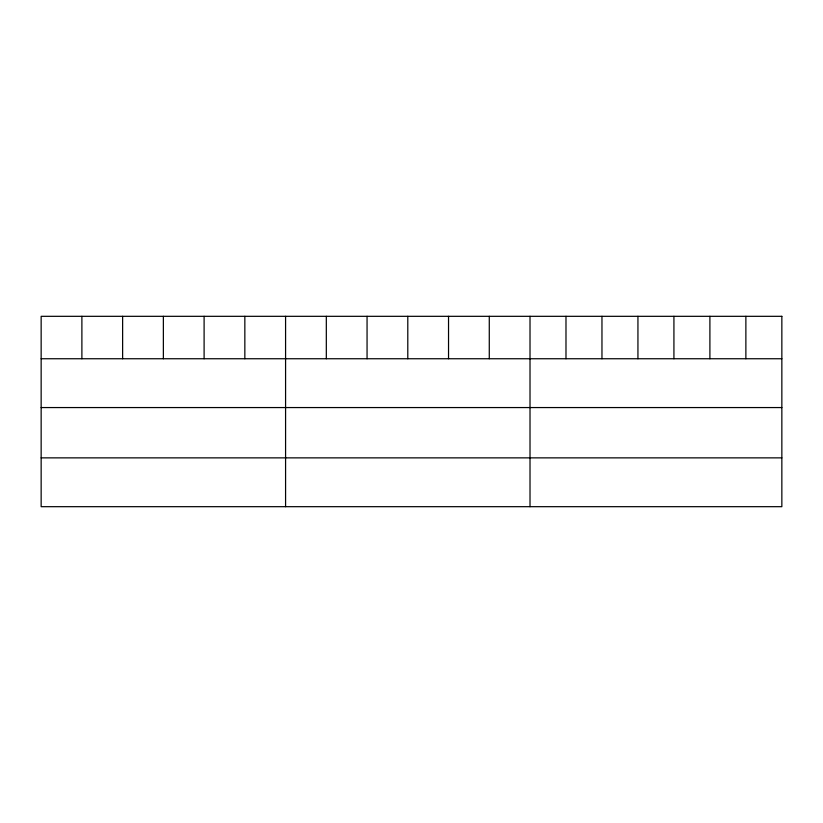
<?xml version="1.0" encoding="UTF-8"?>
<svg xmlns="http://www.w3.org/2000/svg" width="823" height="823" viewBox="0 0 823 823"><rect width="100%" height="100%" fill="white"/><g stroke="black" fill="none" stroke-linecap="round" stroke-linejoin="round"><path stroke-width="1.23" d="M41.15 358.746L781.85 358.746M41.15 407.56L781.85 407.56M41.15 457.866L781.85 457.866M745.875 316.32L745.875 358.746M709.899 316.32L709.899 358.746M673.924 316.32L673.924 358.746M637.938 316.32L637.938 358.746M601.963 316.32L601.963 358.746M565.987 316.32L565.987 358.746M530.012 316.32L530.012 506.68M489.274 316.32L489.274 358.746M448.535 316.32L448.535 358.746M407.796 316.32L407.796 358.746M367.058 316.32L367.058 358.746M326.32 316.32L326.32 358.746M285.581 316.32L285.581 506.68M244.843 316.32L244.843 358.746M204.104 316.32L204.104 358.746M163.366 316.32L163.366 358.746M122.627 316.32L122.627 358.746M81.888 316.32L81.888 358.746M781.85 316.32L41.15 316.32L41.15 506.68L781.85 506.68L781.85 316.32"/></g></svg>
